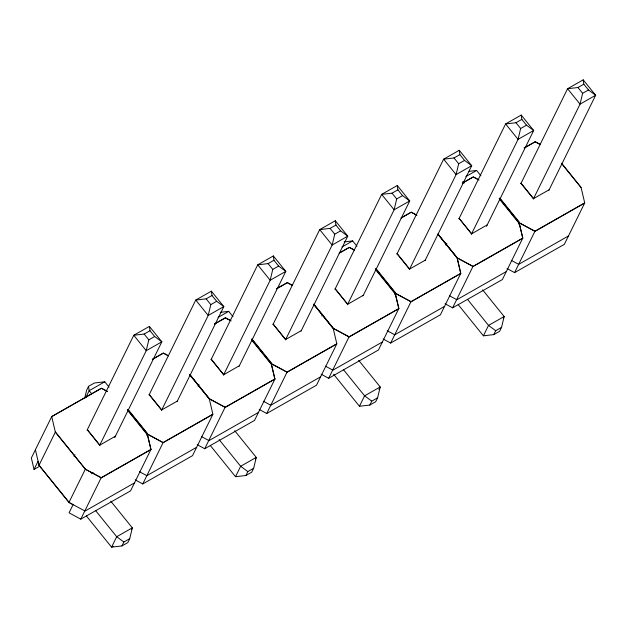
<?xml version="1.0" encoding="UTF-8"?>
<svg xmlns="http://www.w3.org/2000/svg" width="627" height="627" viewBox="0 0 627 627"><rect width="100%" height="100%" fill="white"/><g stroke="black" fill="none" stroke-linecap="round" stroke-linejoin="round"><path stroke-width="0.94" d="M84.669 398.38L86.612 390.245L88.54 386.334L94.395 383.003L104.772 381.796L109.074 387.125M114.717 437.591L161.852 341.817L154.681 336.511L148.826 339.842L146.232 350.689L99.536 445.593M86.361 515.935L111.575 547.152L121.951 545.937L127.806 542.606L129.726 538.695L132.321 527.848L110.791 501.2M177.127 401.499L223.823 306.595L216.652 301.289L210.797 304.62L208.211 315.475L161.515 410.371M239.091 366.278L285.794 271.373L278.623 266.067L272.769 269.398L270.174 280.245L223.478 375.15M210.304 445.491L235.517 476.708L245.894 475.493L251.748 472.17L253.669 468.259L256.263 457.404L234.733 430.757M301.07 331.056L347.766 236.152L340.594 230.854L334.74 234.177L332.153 245.032L285.457 339.928M363.033 295.834L409.737 200.93L402.565 195.624L396.711 198.955L394.117 209.802L347.421 304.706M333.627 374.288L359.459 406.265L369.836 405.05L375.691 401.727L377.611 397.816L380.205 386.961L358.675 360.313M425.012 260.613L471.708 165.716L464.536 160.41L458.682 163.733L456.095 174.588L409.4 269.492M486.544 226.269L533.679 130.487L526.508 125.188L520.653 128.511L518.059 139.366L471.363 234.263M458.188 304.604L483.401 335.821L493.778 334.614L499.633 331.283L501.553 327.372L504.147 316.525L482.618 289.87M548.954 190.177L595.65 95.273L588.479 89.967L582.624 93.298L580.038 104.145L533.334 199.049M107.225 391.326L101.425 388.223L51.735 416.563L31.35 457.969L34.038 469.443L38.043 461.3L38.992 465.336L68.962 502.439L73.077 504.672L69.072 512.815L80.781 519.164L130.557 490.878L150.919 449.496L147.29 433.978L163.122 442.568L212.89 414.275L209.261 398.764L189.683 374.531M38.992 465.336L55.348 432.097L51.712 416.579L101.488 388.293L107.319 391.452M85.734 397.62L89.152 390.668L104.772 381.796M74.111 456.534L74.974 454.771M87.082 430.169L133.778 335.265L149.391 326.393L161.852 341.817L146.232 350.689L133.778 335.265L144.155 334.058L150.01 330.727L149.391 326.393M68.962 502.439L85.319 469.2L55.348 432.097M80.781 519.164L101.143 477.782L150.919 449.496M149.054 394.955L195.757 300.051L211.37 291.179L223.823 306.595L208.211 315.475L195.757 300.051L206.126 298.836L211.989 295.513L211.37 291.179M146.828 435.499L147.69 433.751L128.12 409.517M135.228 479.867L142.76 483.95L163.122 442.568M198.054 386.091L198.916 384.335M211.025 359.726L257.721 264.829L273.333 255.949L285.794 271.373L270.174 280.245L257.721 264.829L268.097 263.614L273.952 260.283L273.333 255.949M121.951 545.937L123.872 542.026L129.726 538.695M131.466 529.588L132.321 527.848L116.708 536.72L111.575 547.152L113.221 546.211M197.191 444.645L204.723 448.728L225.085 407.338L274.861 379.053L271.232 363.542L287.064 372.125L336.832 343.839L333.227 328.501L313.868 304.573M272.996 324.512L319.699 229.607L335.312 220.735L347.766 236.152L332.153 245.032L319.699 229.607L330.068 228.393L335.923 225.069L335.312 220.735M251.537 339.121L271.178 363.425L274.947 379.029L254.499 420.435L204.723 448.728M235.517 476.708L240.65 466.276L256.263 457.404L255.408 459.144M259.17 409.423L266.702 413.507L287.064 372.125M321.823 316L322.686 314.245M334.967 289.29L381.663 194.386L397.275 185.514L409.737 200.93L394.117 209.802L381.663 194.386L392.04 193.171L397.894 189.848L397.275 185.514M245.894 475.493L247.814 471.582L253.669 468.259M321.134 374.201L328.666 378.285L349.027 336.903L398.803 308.609L395.167 293.099L411.006 301.681L460.774 273.396L457.146 257.877L438.179 234.404M396.938 254.068L443.642 159.164L459.254 150.292L471.708 165.716L456.095 174.588L443.642 159.164L454.011 157.957L459.865 154.626L459.254 150.292M394.712 294.619L395.574 292.872L376.004 268.638M398.803 308.609L378.442 349.999L328.666 378.285M359.459 406.265L364.585 395.841L380.205 386.961L378.92 389.571M383.113 338.98L390.645 343.063L411.006 301.681M445.938 245.204L446.8 243.448M458.909 218.847L505.605 123.942L521.217 115.07L533.679 130.487L518.059 139.366L505.605 123.942L515.982 122.727L521.836 119.404L521.217 115.07M369.836 405.05L371.756 401.139L377.611 397.816M437.811 234.137L457.169 258.058L460.751 273.427L440.413 314.778L390.645 343.063M445.076 303.758L452.608 307.841L472.97 266.459L522.746 238.174L519.109 222.656L534.949 231.238L584.717 202.952L581.111 187.622L561.753 163.694M520.88 183.625L567.576 88.728L583.196 79.848L595.65 95.273L580.038 104.145L567.576 88.728L577.953 87.514L583.808 84.183L583.196 79.848M518.654 224.176L519.517 222.428L499.938 198.195M522.746 238.174L502.384 279.556L452.608 307.841M483.401 335.821L488.527 325.397L504.147 316.525L503.293 318.257M507.055 268.544L514.587 272.627L534.949 231.238M493.778 334.614L495.698 330.703L501.553 327.372M152.314 359.342L163.263 353.103L168.248 355.775M214.418 324.026L225.367 317.787L231.167 320.891M277.103 288.42L287.197 282.667L292.19 285.332M339.207 253.104L349.31 247.344L354.279 250.001M401.045 217.977L411.14 212.224L416.955 215.335M462.303 183.147L473.252 176.9L479.052 180.004M524.141 148.011L535.082 141.78L540.066 144.453M274.947 379.029L225.281 407.323L209.496 398.874L190.146 374.946M460.751 273.427L411.053 301.759L395.323 293.342L375.683 269.038M196.541 447.325L146.851 475.666L139.398 471.676M320.483 376.89L270.793 405.222L263.34 401.233M134.703 482.759L85.037 511.052L69.252 502.595L39.015 465.21L35.433 449.849M258.645 412.315L208.979 440.609L201.502 436.604M444.425 306.446L394.736 334.787L387.282 330.79M382.588 341.88L332.921 370.165L325.444 366.16M568.368 236.003L518.678 264.343L511.224 260.354M506.53 271.436L456.864 299.722L449.387 295.725M218.031 317.427L228.714 311.353L233.017 316.682M341.974 246.983L352.656 240.909L356.959 246.239M465.916 176.54L476.598 170.466L480.901 175.795M152.494 359.31L163.459 353.079L168.459 355.783M214.458 324.088L225.43 317.85L230.422 320.562M276.436 288.867L287.401 282.636L292.401 285.348M339.246 253.167L349.372 247.414L354.365 250.118M401.217 217.945L411.343 212.192L416.344 214.904M462.342 183.202L473.314 176.971L478.307 179.683M524.321 147.988L535.286 141.749L540.286 144.461M34.038 469.443L39.916 466.104M115.415 436.204L99.732 445.186L87.278 429.769M177.323 401.092L161.586 410.011L149.187 394.665M239.357 365.76L223.674 374.742L211.221 359.326M301.266 330.656L285.528 339.568L273.129 324.222M363.299 295.325L347.617 304.307L335.163 288.882M425.208 260.213L409.47 269.132L397.071 253.778M487.242 224.881L471.559 233.863L459.105 218.439M549.15 189.769L533.412 198.688L521.013 183.343M91.597 473.753L93.345 472.766M142.76 483.95L192.528 455.664L212.89 414.275L163.177 442.646L147.439 434.221L127.798 409.917M266.702 413.507L316.47 385.221L336.832 343.839L287.111 372.203L271.381 363.778L251.74 339.473M514.587 272.627L564.355 244.334L584.717 202.952L534.996 231.324L519.266 222.898L499.625 198.594M469.051 171.351L476.598 170.466M344.168 241.904L352.656 240.909M220.226 312.34L228.714 311.353M457.138 257.877L472.97 266.459M349.027 336.903L333.196 328.321L313.625 304.087M209.261 398.764L225.085 407.338M85.319 469.2L101.143 477.782M495.698 330.703L488.527 325.397L467.624 299.51M371.756 401.139L364.585 395.841L343.682 369.954M247.814 471.582L240.65 466.276L219.121 439.629M123.872 542.026L116.708 536.72L95.798 510.833M583.808 84.183L588.479 89.967M577.953 87.514L582.624 93.298M561.518 163.208L581.088 187.442M521.836 119.404L526.508 125.188M515.982 122.727L520.653 128.511M521.084 183.225L533.538 198.641M499.421 198.234L519.062 222.538L522.832 238.15L473.166 266.444L457.381 257.987L438.03 234.059M499.139 198.657L518.717 222.891M459.865 154.626L464.536 160.41M454.011 157.957L458.682 163.733M462.828 181.626L464.058 183.147M459.191 218.431L471.582 233.777M397.894 189.848L402.565 195.624M392.04 193.171L396.711 198.955M397.142 253.669L409.596 269.085M376.09 269.438L395.12 292.981L398.89 308.594L349.223 336.879L333.439 328.43L314.088 304.503M375.197 269.101L394.775 293.334M335.923 225.069L340.594 230.854M330.068 228.393L334.74 234.177M335.249 288.875L347.64 304.22M273.952 260.283L278.623 266.067M268.097 263.614L272.769 269.398M273.2 324.104L285.653 339.528M252.062 339.082L271.632 363.307M251.866 340.296L270.833 363.77M211.989 295.513L216.652 301.289M206.126 298.836L210.797 304.62M211.307 359.318L223.698 374.664M189.934 375.017L209.285 398.944M150.01 330.727L154.681 336.511M144.155 334.058L148.826 339.842M149.257 394.548L161.711 409.972M127.594 409.564L147.235 433.86L151.005 449.473L101.339 477.766L85.554 469.309L55.317 431.925M127.312 409.98L146.89 434.213M91.613 393.709L89.152 390.668L88.54 386.334M87.365 429.754L99.756 445.099"/></g></svg>
